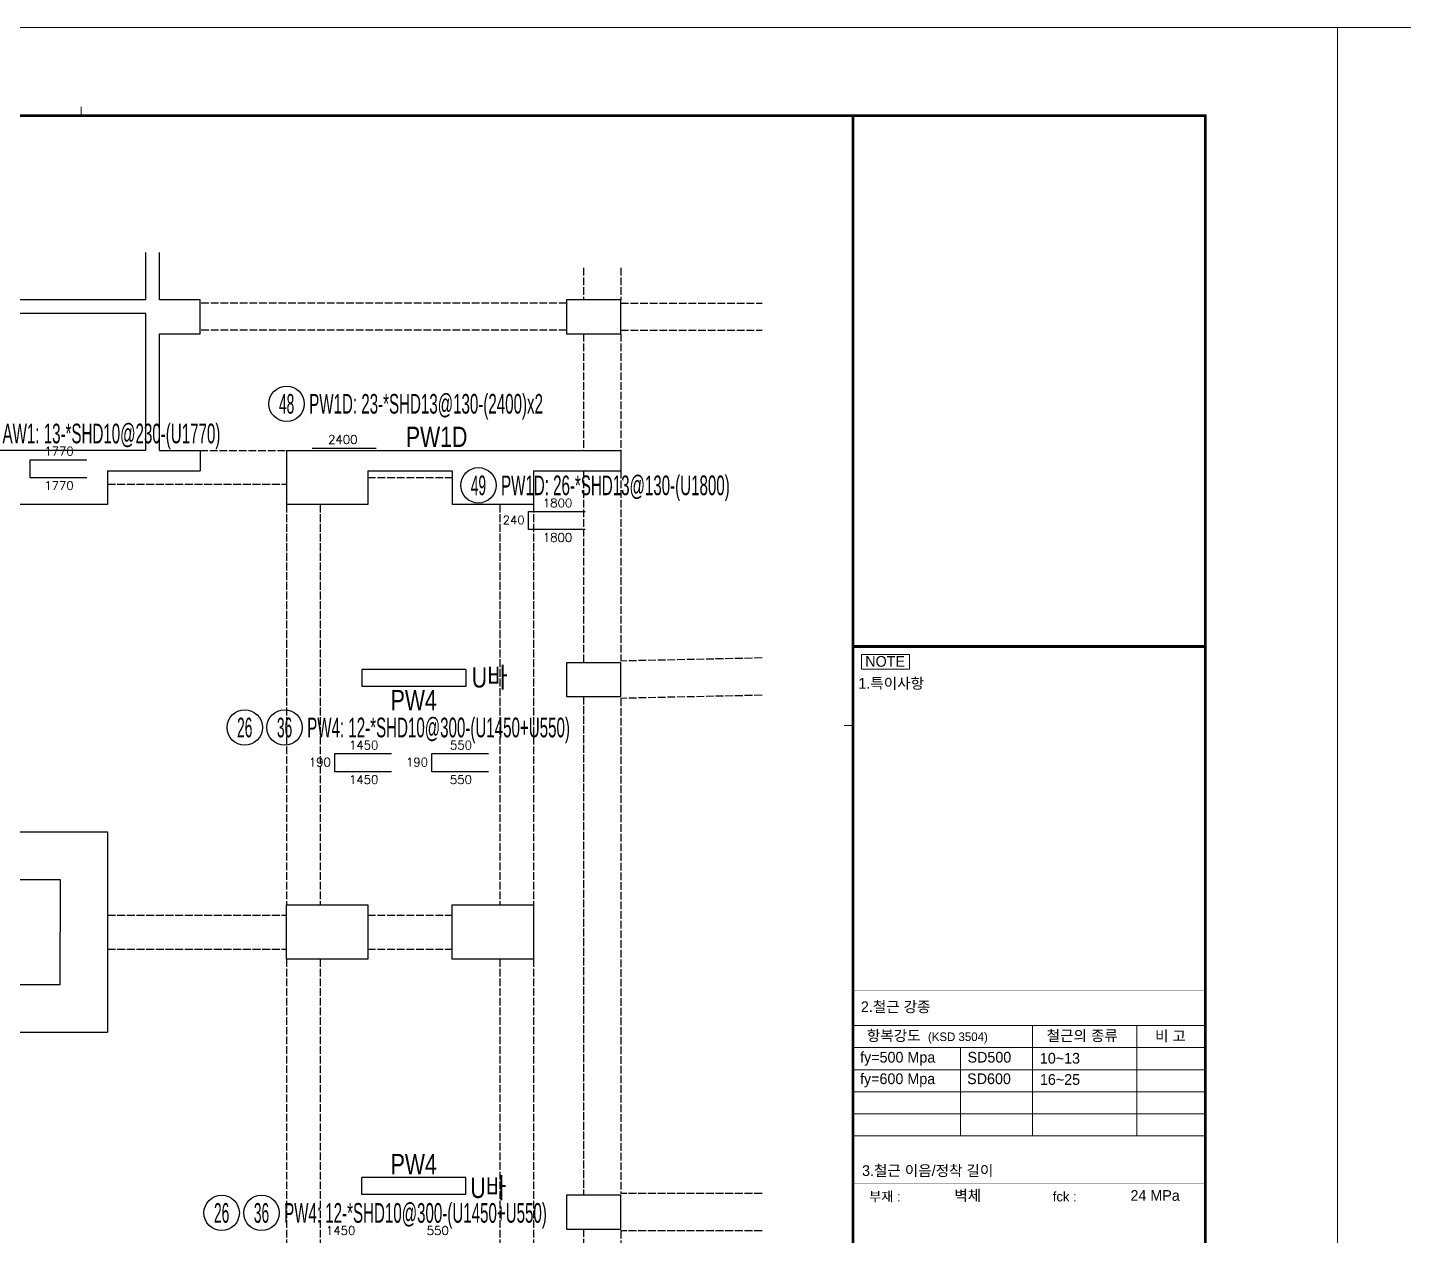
# Model space of a CAD drawing. Header units: millimetres. Extents: x 317501 to 2277231, y -321722 to 1186893.
# Drawn here: x 453711 to 473995, y -274670 to -256863 of the extents above; entities that cross this region are included whole.
import ezdxf
from ezdxf.enums import TextEntityAlignment as Align

# ---------------------------------------------------------------- set-up
doc = ezdxf.new("R2010")
doc.units = ezdxf.units.MM
doc.header["$LTSCALE"] = 57
doc.linetypes.add('HID', pattern=[2.5, 2, -0.5])
doc.linetypes.add('XS-지하주차장$0$HID', pattern=[2.3, 1.5, -0.8])
for name, color, linetype in [('DIM', 7, 'Continuous'), ('NAME-W', 4, 'Continuous'), ('RP_TAG', 7, 'Continuous'), ('XS-지하주차장$0$AWG', 5, 'XS-지하주차장$0$HID'), ('XTAG', 7, 'Continuous')]:
    doc.layers.add(name, color=color, linetype=linetype)
doc.layers.add('벽부호', color=3, linetype='Continuous', lineweight=0)
doc.styles.add('RPWK1', font='arial.ttf', dxfattribs={"bigfont": 'whgtxt.shx'})
doc.styles.add('RPWK2', font='romans.shx', dxfattribs={"bigfont": 'whgtxt.shx'})
doc.styles.add('XRebarSheet', font='Hmkmrhd_0.ttf')
doc.styles.add('돋음', font='Dotum.ttf')

# ---------------------------------------------------------------- blocks, each defined once
blk = doc.blocks.new('dhs_sheet2e')
at = {"color": 7}
for p, q in [((55508.9, 57331.7), (55508.9, 57531.5)), ((73013.1, 43498.2), (72813.3, 43498.2)), ((73013.1, 36694), (81003.6, 36694)), ((77085.8, 36694), (77085.8, 34197)), ((79453.7, 36694), (79453.7, 34197)), ((73013.1, 36194.6), (81003.6, 36194.6)), ((75452.6, 36194.6), (75452.6, 34197)), ((73013.1, 35695.2), (81003.6, 35695.2)), ((73013.1, 35195.8), (81003.6, 35195.8)), ((73013.1, 34696.4), (81003.6, 34696.4)), ((73013.1, 34197), (81003.6, 34197))]:
    blk.add_line(p, q, dxfattribs=at)
for points in [[(84000, 0), (84000, 59329.4), (0, 59329.4), (0, 0)], [(73208.2, 45108.5), (74292.8, 45108.5), (74292.8, 44775), (73208.2, 44775)]]:
    blk.add_lwpolyline(points, close=True, dxfattribs=at)
at = {"color": 30, "const_width": 64.9}
blk.add_lwpolyline([(81003.6, 57331.7), (2996.4, 57331.7), (2996.4, 1997.6), (81003.6, 1997.6)], close=True, dxfattribs=at)
at = {"color": 30}
for points, const_width in [([(73013.1, 1997.6), (73013.1, 57331.7)], 64.9), ([(73013.1, 45291.6), (81003.6, 45291.6)], 64.9), ([(73013.1, 37482.7), (81003.6, 37482.7)], 1.25)]:
    blk.add_lwpolyline(points, dxfattribs=dict(at, const_width=const_width))
at = {"ltscale": 2, "const_width": 1.25}
for points in [[(73013.1, 36694), (73013.1, 34197)], [(81003.6, 36694), (81003.6, 34197)], [(73013.1, 33114.4), (73013.1, 32518)], [(81003.6, 32518), (81003.6, 33114.4)]]:
    blk.add_lwpolyline(points, dxfattribs=at)
at = {"color": 7, "const_width": 1.25}
for points in [[(73013.1, 33114.4), (81003.6, 33114.4)], [(75010.7, 32518), (75010.7, 33114.4)], [(77008.3, 33114.4), (77008.3, 32518)], [(79005.9, 32518), (79005.9, 33114.4)], [(73013.1, 32518), (81003.6, 32518)]]:
    blk.add_lwpolyline(points, dxfattribs=at)
at = {"color": 7, "ltscale": 2, "const_width": 1.25}
blk.add_lwpolyline([(77008.3, 32518), (77008.3, 33114.4)], dxfattribs=at)
at = {"color": 7, "style": 'XRebarSheet'}
for s, height, p in [('NOTE', 242.71, (73292, 44833.7)), ('1.특이사항', 242.71, (73135.9, 44335.3)), ('2.철근 강종', 242.71, (73193, 37000.1)), ('3.철근 이음/정착 길이', 242.711, (73219.2, 33284.8))]:
    blk.add_text(s, height=height, dxfattribs=at).set_placement(p)
at = {"color": 3, "style": 'XRebarSheet'}
for s, height, p in [('항복강도', 242.71, (73329, 36346.4)), ('(KSD 3504)', 194.17, (74714.3, 36344.3)), ('철근의 종류', 242.71, (77406.6, 36345.3)), ('비 고', 242.71, (79864.2, 36338.4)), ('부재 :', 220, (73378.9, 32707.9)), ('fck :', 220, (77546.2, 32707.9))]:
    blk.add_text(s, height=height, dxfattribs=at).set_placement(p)
blk = doc.blocks.new('ASGARAE')
at = {"color": 255, "xscale": 0.75, "yscale": 0.75, "zscale": 0.75}
blk.add_blockref('dhs_sheet2e', (0, -44497), dxfattribs=at)
at = {"color": 3, "style": 'XRebarSheet'}
for s, p in [('fy=500 Mpa', (54881, -17605)), ('SD500', (56708, -17605)), ('10~13', (57939, -17622)), ('fy=600 Mpa', (54880, -17971)), ('SD600', (56702, -17971)), ('16~25', (57940, -17984)), ('벽체', (56483, -19956)), ('24 MPa', (59480, -19956))]:
    blk.add_text(s, height=182, dxfattribs=at).set_placement(p)
blk = doc.blocks.new('XDFHSDHSTHS')
at = {"layer": 'DIM', "color": 5}
for p, q in [((4215, 11195), (4215, 11892)), ((4415, 11195), (4415, 11892)), ((4215, 11195), (-4760, 11195)), ((5015, 11195), (4415, 11195)), ((5015, 10695), (5015, 11195)), ((10415, 11195), (10415, 10695)), ((11215, 11195), (10415, 11195)), ((11215, 10695), (11215, 11195)), ((4215, 10995), (900, 10995)), ((4215, 8975), (4215, 10995)), ((4415, 8975), (4415, 10695)), ((4415, 10695), (5015, 10695)), ((10415, 10695), (11215, 10695)), ((4215, 8975), (-4810, 8975)), ((4415, 8975), (5015, 8975)), ((5015, 8975), (5015, 8675)), ((6285, 8975), (6285, 8175)), ((6285, 8975), (11215, 8975)), ((11215, 8975), (11215, 8675)), ((3650, 8675), (3650, 8175)), ((3650, 8675), (5015, 8675)), ((7485, 8675), (8730, 8675)), ((7485, 8675), (7485, 8175)), ((8730, 8675), (8730, 8175)), ((9930, 8675), (9930, 8175)), ((9930, 8675), (11215, 8675)), ((3650, 8175), (1790, 8175)), ((7485, 8175), (6285, 8175)), ((9930, 8175), (8730, 8175)), ((8930, 5745), (7395, 5745)), ((7395, 5745), (7395, 5495)), ((8930, 5745), (8930, 5495)), ((10415, 5845), (10415, 5345)), ((11215, 5845), (10415, 5845)), ((11215, 5345), (11215, 5845)), ((8930, 5495), (7395, 5495)), ((10415, 5345), (11215, 5345)), ((1790, 3350), (3650, 3350)), ((3650, 3350), (3650, 400)), ((1790, 2650), (2950, 2650)), ((2950, 2650), (2950, 1875)), ((6285, 1475), (6285, 2275)), ((6285, 2275), (7485, 2275)), ((7485, 2275), (7485, 1475)), ((8730, 1475), (8730, 2275)), ((8730, 2275), (9930, 2275)), ((9930, 2275), (9930, 1475)), ((2950, 1100), (2950, 1875)), ((7485, 1475), (6285, 1475)), ((9930, 1475), (8730, 1475)), ((1790, 1100), (2950, 1100)), ((1790, 400), (3650, 400)), ((8930, -1745), (7395, -1745)), ((7395, -1995), (7395, -1745)), ((8930, -1995), (8930, -1745)), ((8930, -1995), (7395, -1995)), ((10415, -2005), (10415, -2505)), ((11215, -2005), (10415, -2005)), ((11215, -2505), (11215, -2005)), ((10415, -2505), (11215, -2505))]:
    blk.add_line(p, q, dxfattribs=at)
blk = doc.blocks.new('zsdhdthbs')
at = {"layer": 'XS-지하주차장$0$AWG', "color": 8, "linetype": 'HID'}
for p, q in [((4380, 23323), (4380, 22850)), ((4930, 23323), (4930, 22850)), ((4130, 22800), (-1270, 22800)), ((4930, 22800), (7012, 22800)), ((-6185, 17800), (-6185, 22350)), ((-5785, 17800), (-5785, 22350)), ((4130, 22400), (-1270, 22400)), ((4380, 22350), (4380, 20630)), ((4930, 22400), (7012, 22400)), ((4930, 22350), (4930, 20630)), ((-1270, 20630), (0, 20630)), ((4380, 20330), (4380, 17500)), ((4930, 20330), (4930, 17525)), ((-2635, 20130), (0, 20130)), ((1200, 20230), (2445, 20230)), ((-4495, 15005), (-4495, 19830)), ((-3995, 15005), (-3995, 19830)), ((0, 19830), (0, 13930)), ((500, 19830), (500, 13930)), ((3145, 19830), (3145, 13930)), ((3645, 19830), (3645, 13930)), ((-11095, 17600), (-6285, 17600)), ((-4495, 17600), (-5785, 17600)), ((7012, 17570), (4930, 17525)), ((-11095, 17200), (-6285, 17200)), ((-4495, 17200), (-5785, 17200)), ((-6185, 17000), (-6185, 11905)), ((-5785, 17000), (-5785, 11905)), ((4380, 17000), (4380, 9650)), ((7012, 17020), (4930, 16975)), ((4930, 16975), (4930, 9675)), ((-2635, 13780), (0, 13780)), ((1200, 13780), (2445, 13780)), ((-2635, 13280), (0, 13280)), ((1200, 13280), (2445, 13280)), ((0, 13130), (0, 7490)), ((500, 13130), (500, 7490)), ((3145, 13130), (3145, 7490)), ((3645, 13130), (3645, 7490)), ((-4495, 7490), (-4495, 12055)), ((-3995, 7490), (-3995, 12055)), ((-11095, 11605), (-6285, 11605)), ((-5785, 11605), (-4495, 11605)), ((-11095, 11105), (-8595, 11105)), ((-5845, 11105), (-4495, 11105)), ((7012, 9675), (4930, 9675)), ((4380, 9150), (4380, 1650)), ((7012, 9125), (4930, 9125)), ((4930, 9125), (4930, 1650)), ((1200, 7190), (2445, 7190)), ((-2635, 7090), (0, 7090)), ((-4495, 1525), (-4495, 6690)), ((-3995, 1525), (-3995, 6690)), ((0, 150), (0, 6690)), ((500, 150), (500, 6690)), ((1200, 6690), (2445, 6690)), ((3145, 150), (3145, 6690)), ((3645, 150), (3645, 6690)), ((4930, 1600), (7012, 1600)), ((4930, 1200), (7012, 1200)), ((-2635, 0), (0, 0)), ((1200, 0), (2445, 0)), ((-2635, -500), (0, -500)), ((1200, -500), (2445, -500)), ((0, -650), (0, -6250)), ((500, -650), (500, -6250)), ((3145, -650), (3145, -6250)), ((3645, -650), (3645, -6250)), ((-4495, -6250), (-4495, -1425)), ((-3995, -6250), (-3995, -1425)), ((7012, -6350), (4930, -6350)), ((-2635, -6650), (0, -6650)), ((1200, -6650), (2445, -6650)), ((7012, -6850), (4930, -6850)), ((-3220, -8091), (-3220, -7050)), ((-2820, -8091), (-2820, -7050))]:
    blk.add_line(p, q, dxfattribs=at)
blk = doc.blocks.new('*U1460', base_point=(457421.4718, -274336.7865))
at = {"layer": 'RP_TAG', "color": 0, "linetype": 'Continuous', "ltscale": 100}
for centre in [(456573.2218, -274336.7865), (457160.4718, -274336.7865)]:
    blk.add_circle(centre, 261, dxfattribs=at)
at = {"layer": 'RP_TAG', "color": 0, "linetype": 'Continuous', "ltscale": 100, "style": 'RPWK1', "width": 0.5}
for s, p in [('26', (456573.2218, -274336.7865)), ('36', (457160.4718, -274336.7865))]:
    blk.add_text(s, height=290, dxfattribs=at).set_placement(p, align=Align.MIDDLE_CENTER)
at = {"layer": 'RP_TAG', "color": 0, "linetype": 'Continuous', "ltscale": 100, "style": 'RPWK1', "width": 0.55}
blk.add_text('PW4: 12-*SHD10@300-(U1450+U550)', height=290, dxfattribs=at).set_placement((457493.9718, -274336.7865), align=Align.MIDDLE_LEFT)
blk = doc.blocks.new('*U1461', base_point=(457761.7338, -267181.4188))
at = {"layer": 'RP_TAG', "color": 0, "linetype": 'Continuous', "ltscale": 100}
for centre in [(456913.4838, -267181.4188), (457500.7338, -267181.4188)]:
    blk.add_circle(centre, 261, dxfattribs=at)
at = {"layer": 'RP_TAG', "color": 0, "linetype": 'Continuous', "ltscale": 100, "style": 'RPWK1', "width": 0.5}
for s, p in [('26', (456913.4838, -267181.4188)), ('36', (457500.7338, -267181.4188))]:
    blk.add_text(s, height=290, dxfattribs=at).set_placement(p, align=Align.MIDDLE_CENTER)
at = {"layer": 'RP_TAG', "color": 0, "linetype": 'Continuous', "ltscale": 100, "style": 'RPWK1', "width": 0.55}
blk.add_text('PW4: 12-*SHD10@300-(U1450+U550)', height=290, dxfattribs=at).set_placement((457834.2338, -267181.4188), align=Align.MIDDLE_LEFT)
blk = doc.blocks.new('*U1476', base_point=(453271.2229, -262847.7869))
at = {"layer": 'RP_TAG', "color": 0, "linetype": 'Continuous', "ltscale": 100}
blk.add_circle((453010.2229, -262847.7869), 261, dxfattribs=at)
at = {"layer": 'RP_TAG', "color": 0, "linetype": 'Continuous', "ltscale": 100, "style": 'RPWK1', "width": 0.5}
blk.add_text('20', height=290, dxfattribs=at).set_placement((453010.2229, -262847.7869), align=Align.MIDDLE_CENTER)
at = {"layer": 'RP_TAG', "color": 0, "linetype": 'Continuous', "ltscale": 100, "style": 'RPWK1', "width": 0.55}
blk.add_text('AW1: 13-*SHD10@230-(U1770)', height=290, dxfattribs=at).set_placement((453343.7229, -262847.7869), align=Align.MIDDLE_LEFT)
blk = doc.blocks.new('*U1477', base_point=(457791.7067, -262409.6626))
at = {"layer": 'RP_TAG', "color": 0, "linetype": 'Continuous', "ltscale": 100}
blk.add_circle((457530.7067, -262409.6626), 261, dxfattribs=at)
at = {"layer": 'RP_TAG', "color": 0, "linetype": 'Continuous', "ltscale": 100, "style": 'RPWK1', "width": 0.5}
blk.add_text('48', height=290, dxfattribs=at).set_placement((457530.7067, -262409.6626), align=Align.MIDDLE_CENTER)
at = {"layer": 'RP_TAG', "color": 0, "linetype": 'Continuous', "ltscale": 100, "style": 'RPWK1', "width": 0.55}
blk.add_text('PW1D: 23-*SHD13@130-(2400)x2', height=290, dxfattribs=at).set_placement((457864.2067, -262409.6626), align=Align.MIDDLE_LEFT)
blk = doc.blocks.new('*U1478', base_point=(460619.2811, -263612.0421))
at = {"layer": 'RP_TAG', "color": 0, "linetype": 'Continuous', "ltscale": 100}
blk.add_circle((460358.2811, -263612.0421), 261, dxfattribs=at)
at = {"layer": 'RP_TAG', "color": 0, "linetype": 'Continuous', "ltscale": 100, "style": 'RPWK1', "width": 0.5}
blk.add_text('49', height=290, dxfattribs=at).set_placement((460358.2811, -263612.0421), align=Align.MIDDLE_CENTER)
at = {"layer": 'RP_TAG', "color": 0, "linetype": 'Continuous', "ltscale": 100, "style": 'RPWK1', "width": 0.55}
blk.add_text('PW1D: 26-*SHD13@130-(U1800)', height=290, dxfattribs=at).set_placement((460691.7811, -263612.0421), align=Align.MIDDLE_LEFT)

msp = doc.modelspace()

# ---------------------------------------------------------------- linework, layer by layer
at = {"layer": 'RP_TAG', "color": 250, "linetype": 'Continuous', "ltscale": 100}
for p, q in [((457791.7, -262627.2), (457791.7, -262627.2)), ((460619.3, -263829.5), (460619.3, -263829.5)), ((457761.7, -267398.9), (457761.7, -267398.9)), ((459194.7, -267398.9), (459194.7, -267398.9)), ((457421.5, -274554.3), (457421.5, -274554.3)), ((458854.4, -274554.3), (458854.4, -274554.3))]:
    msp.add_line(p, q, dxfattribs=at)
at = {"layer": 'RP_TAG', "color": 1, "linetype": 'Continuous', "ltscale": 100}
for points in [[(457907.7, -263062.2), (458852.3, -263062.2)], [(454585.3, -263500.3), (453750.2, -263500.3), (453750.2, -263233.5), (454585.3, -263233.5)], [(461933.3, -264264.5), (461098.3, -264264.5), (461098.3, -263997.8), (461933.3, -263997.8)], [(459075.8, -267833.9), (458240.7, -267833.9), (458240.7, -267567.1), (459075.8, -267567.1)], [(460508.7, -267833.9), (459673.7, -267833.9), (459673.7, -267567.1), (460508.7, -267567.1)]]:
    msp.add_lwpolyline(points, dxfattribs=at)

# ---------------------------------------------------------------- block references
at = {"layer": 'RP_TAG', "color": 11, "linetype": 'Continuous', "ltscale": 1.86612e-317}
for name, p in [('*U1477', (457791.7, -262409.7)), ('*U1478', (460619.3, -263612))]:
    msp.add_blockref(name, p, dxfattribs=at)
at = {"layer": 'RP_TAG', "color": 30, "linetype": 'Continuous', "ltscale": 1.86612e-317}
for name, p in [('*U1476', (453271.2, -262847.8)), ('*U1461', (457761.7, -267181.4)), ('*U1460', (457421.5, -274336.8))]:
    msp.add_blockref(name, p, dxfattribs=at)
at = {"layer": 'XS-지하주차장$0$AWG'}
msp.add_blockref('zsdhdthbs', (457527.4, -283726.7), dxfattribs=at)
at = {"layer": 'XTAG', "color": 4}
msp.add_blockref('XDFHSDHSTHS', (451242.4, -272071.7), dxfattribs=at)
at = {"layer": '벽부호', "color": 4, "xscale": 0.8666666632494344, "yscale": 0.8666666632494344, "zscale": 0.8666666632494344}
for p in [(418420.9, -256863.3), (473020.9, -256863.3)]:
    msp.add_blockref('ASGARAE', p, dxfattribs=at)

# ---------------------------------------------------------------- texts
at = {"layer": 'NAME-W', "color": 1, "style": '돋음', "width": 0.8}
for p in [(460523.9, -266439.4), (460503.6, -273964.6)]:
    msp.add_text('U바', height=300, dxfattribs=at).set_placement(p, align=Align.MIDDLE)
at = {"layer": 'RP_TAG', "color": 2, "linetype": 'Continuous', "ltscale": 100, "style": 'RPWK2'}
for s, p in [('1770', (454176.6, -263209.2)), ('2400', (458359.3, -263036.8)), ('1800', (461524.6, -263973.5)), ('1450', (458667.1, -267542.9)), ('550', (460100, -267542.9)), ('1450', (458326.8, -274698.2)), ('550', (459759.8, -274698.2))]:
    msp.add_text(s, height=126.31, dxfattribs=at).set_placement(p, align=Align.BOTTOM_CENTER)
for s, p in [('1770', (454176, -263553.2)), ('1800', (461524.1, -264317.5)), ('1450', (458666.6, -267886.9)), ('550', (460099.5, -267886.9))]:
    msp.add_text(s, height=126.31, dxfattribs=at).set_placement(p, align=Align.TOP_CENTER)
for s, p in [('240', (461040.8, -264122.7)), ('190', (458183.2, -267692)), ('190', (459616.1, -267692))]:
    msp.add_text(s, height=126.31, dxfattribs=at).set_placement(p, align=Align.MIDDLE_RIGHT)
at = {"layer": '벽부호', "style": '돋음', "width": 0.8}
for s, p in [('PW1D', (459742.5, -262896.7)), ('PW4', (459404.9, -266776.7)), ('PW4', (459404.9, -273616.7))]:
    msp.add_text(s, height=300, dxfattribs=at).set_placement(p, align=Align.MIDDLE_CENTER)

doc.saveas('drawing.dxf')
